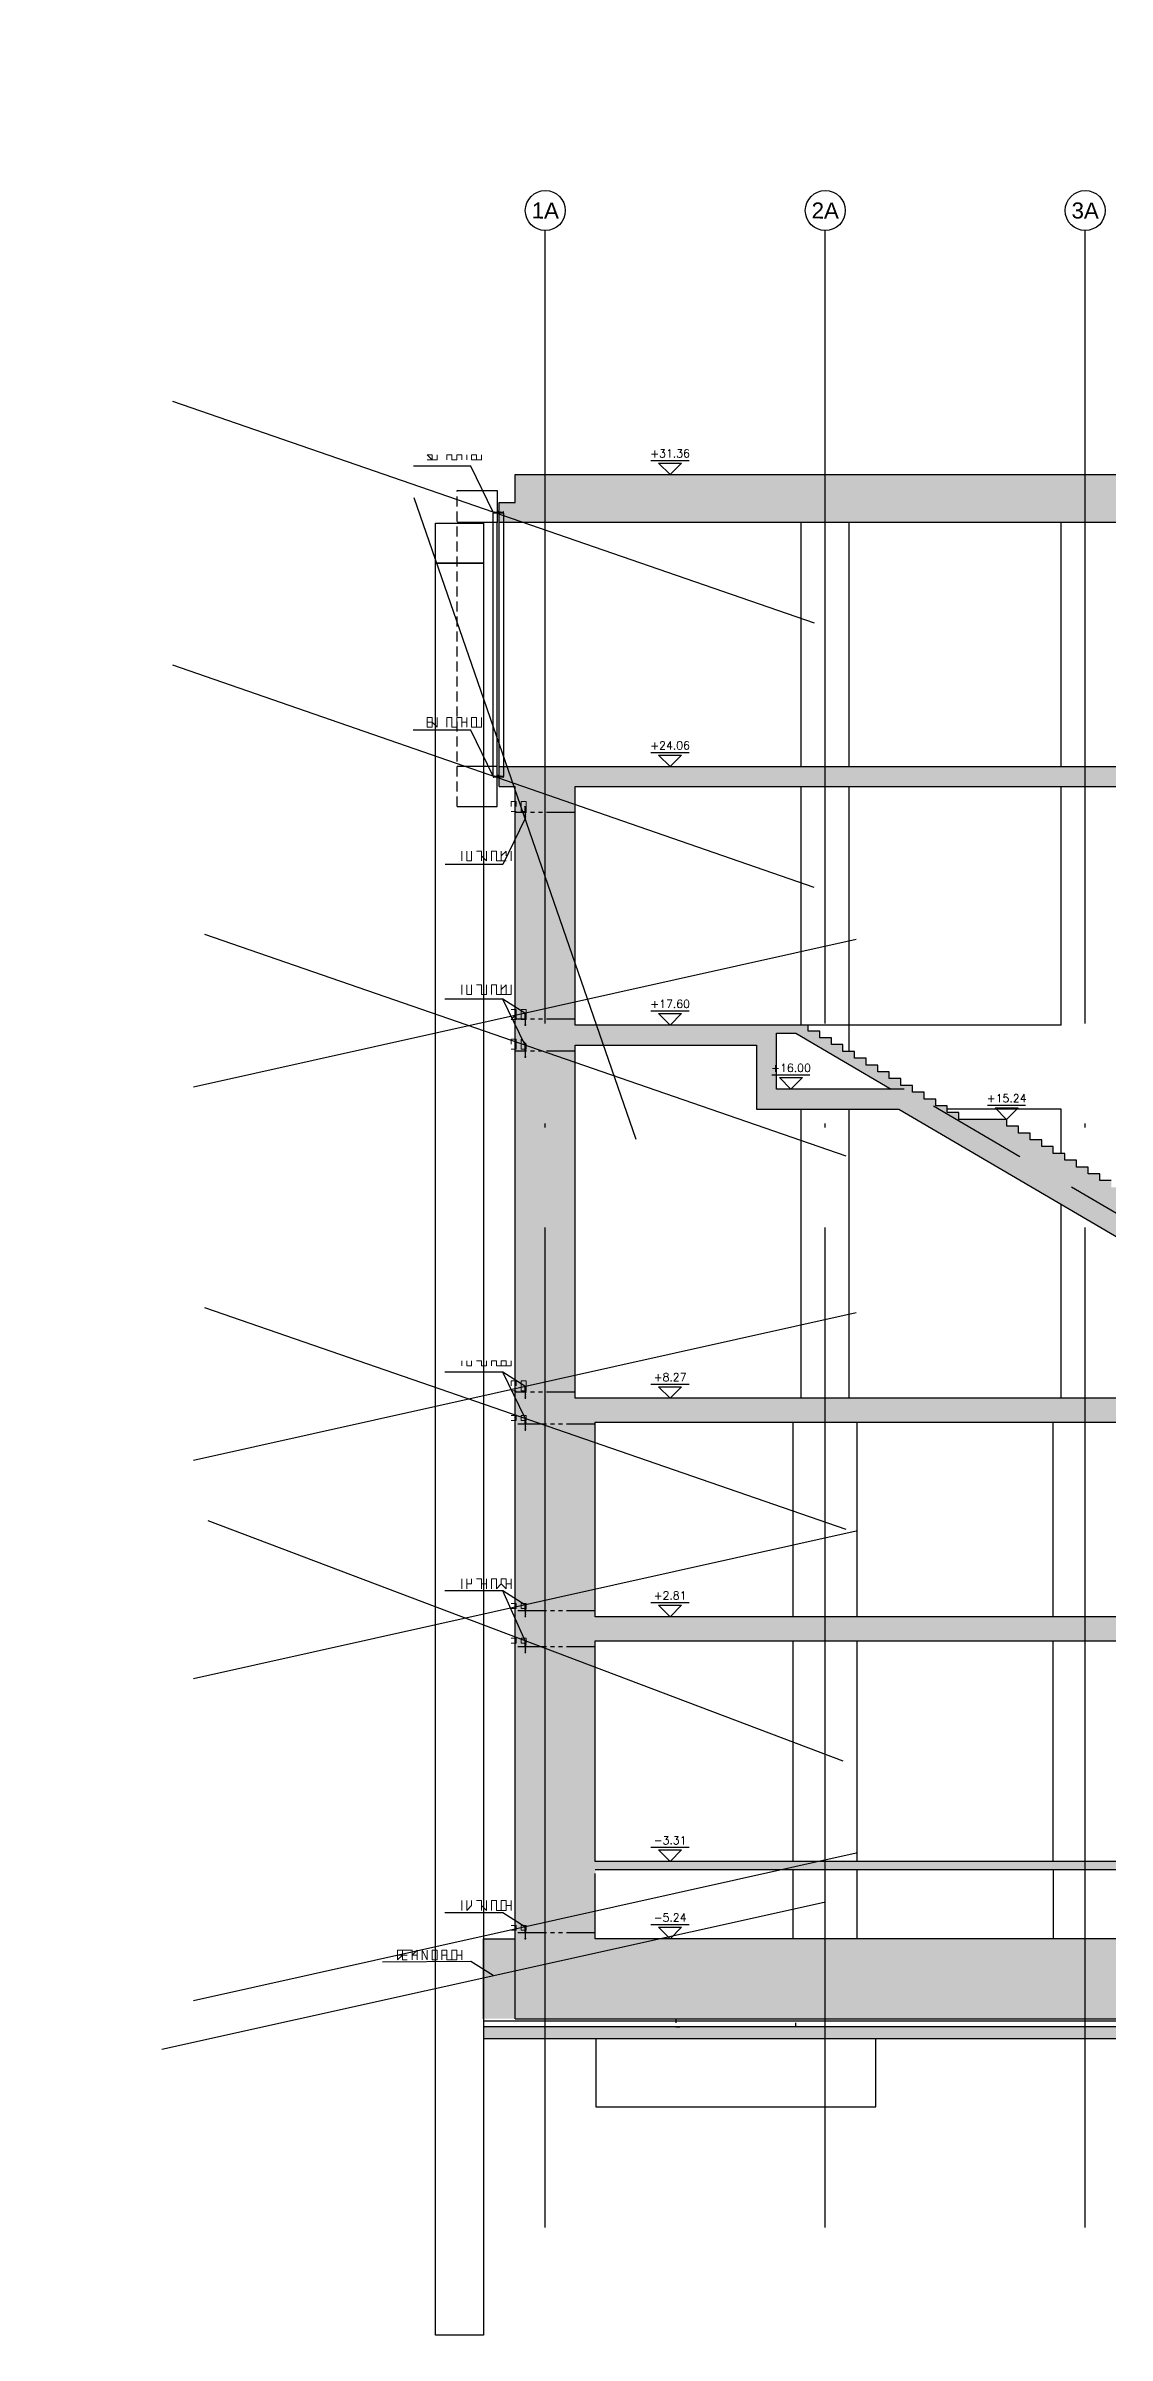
# Model space of a CAD drawing. Header units: millimetres. Extents: x 400382 to 401500, y 4543975 to 4544133.
# Drawn here: x 401208.7 to 401235.3, y 4544007.9 to 4544065.2 of the extents above; entities that cross this region are included whole.
import ezdxf
from ezdxf.enums import TextEntityAlignment as Align

# ---------------------------------------------------------------- set-up
doc = ezdxf.new("R2010")
doc.units = ezdxf.units.MM
for name, pattern in [('ACAD_ISO05W100', [33, 24, -3, 0, -3, 0, -3]), ('AKS', [3, 2.5, -0.25, 0, -0.25]), ('CIZGI', [0.4, 0.25, -0.15]), ('CONTINU', [0]), ('Dot', [4, 0, -4]), ('HIDDEN', [0.375, 0.25, -0.125]), ('UUC-ST-KAL-I05-101-U-000$0$ACAD_ISO05W100', [33, 24, -3, 0, -3, 0, -3])]:
    doc.linetypes.add(name, pattern=pattern)
for name, color, linetype in [('aks prota', 2, 'AKS'), ('caks prota', 4, 'Continuous'), ('görünüş prota', 4, 'Continuous'), ('inşaat derzi prota', 11, 'Continuous'), ('kesik prota', 2, 'CIZGI'), ('kesit prota', 1, 'Continuous'), ('kesit tarama prota', 252, 'Continuous'), ('kolon tarama prota', 252, 'Continuous'), ('kot prota', 4, 'Continuous'), ('not çizgisi prota', 4, 'Continuous'), ('PRT-CST-rc_level', 6, 'Continuous'), ('PRT-CST-rc_levermark', 4, 'Continuous'), ('st_s_su tutucu', 2, 'Continuous'), ('st_s_ölçü', 4, 'Continuous'), ('taks prota', 7, 'Continuous'), ('UUC-ST-KAL-I05-101-U-000$0$st_s_su tutucu', 2, 'Continuous'), ('ölçü prota', 4, 'Continuous')]:
    doc.layers.add(name, color=color, linetype=linetype)
doc.layers.add('PRT-KD-kazik', color=172, linetype='Continuous', lineweight=25)
doc.styles.add('OLCU', font='romanstw.shx')
doc.styles.add('TAKS', font='Arial Unicode.ttf')
doc.dimstyles.new('1-50', dxfattribs={"dimtxt": 10, "dimasz": 4, "dimexe": 4, "dimexo": 8, "dimgap": 4, "dimtad": 1, "dimdec": 1, "dimrnd": 0.05, "dimzin": 9, "dimdsep": 46, "dimtxsty": 'OLCU', "dimblk1": 'OBLIQUE', "dimblk2": 'OBLIQUE', "dimsah": 1, "dimcen": 2, "dimdle": 4, "dimclrd": 4, "dimclre": 4, "dimclrt": 3, "dimadec": 1, "dimazin": 0, "dimtfac": 1, "dimtdec": 1, "dimtix": 1, "dimtmove": 2, "dimatfit": 3, "dimldrblk": 'OBLIQUE', "dimfxl": 1, "dimtvp": 1, "dimtolj": 1, "dimtzin": 1, "dimarcsym": 0})

# ---------------------------------------------------------------- blocks, each defined once
blk = doc.blocks.new('KOTK5')
at = {"layer": 'PRT-CST-rc_levermark'}
blk.add_line((217, 160), (-213, 160), dxfattribs=at)
blk.add_lwpolyline([(130, 130), (-130, 130), (0, 0)], close=True, dxfattribs=at)
at = {"layer": 'PRT-CST-rc_level', "style": 'OLCU'}
blk.add_attdef('000.00', text='', height=90, dxfattribs=at).set_placement((0, 193), align=Align.CENTER)
blk = doc.blocks.new('_Oblique')
at = {"layer": 'st_s_ölçü', "lineweight": -2}
blk.add_line((-0.5, -0.5), (0.5, 0.5), dxfattribs=at)
blk = doc.blocks.new('D')
at = {"layer": 'st_s_su tutucu', "linetype": 'CONTINU', "ltscale": 0.2}
for p, q in [((-39988, 52508), (-39993, 52508)), ((-39993, 52508), (-39993, 52507)), ((-39993, 52507), (-39991, 52506)), ((-39993, 52449), (-39991, 52450)), ((-39993, 52448), (-39993, 52449)), ((-39988, 52448), (-39993, 52448)), ((-39991, 52499), (-39992, 52499)), ((-39992, 52499), (-39992, 52498)), ((-39992, 52498), (-39991, 52498)), ((-39991, 52489), (-39992, 52489)), ((-39992, 52489), (-39992, 52488)), ((-39992, 52488), (-39991, 52488)), ((-39991, 52479), (-39992, 52479)), ((-39992, 52479), (-39992, 52478)), ((-39992, 52478), (-39991, 52478)), ((-39992, 52468), (-39992, 52469)), ((-39992, 52469), (-39991, 52469)), ((-39991, 52468), (-39992, 52468)), ((-39992, 52458), (-39992, 52459)), ((-39992, 52459), (-39991, 52459)), ((-39991, 52458), (-39992, 52458)), ((-39991, 52506), (-39991, 52499)), ((-39991, 52498), (-39991, 52489)), ((-39991, 52488), (-39991, 52479)), ((-39991, 52469), (-39991, 52478)), ((-39991, 52459), (-39991, 52468)), ((-39991, 52450), (-39991, 52458)), ((-39990, 52506), (-39988, 52507)), ((-39990, 52499), (-39990, 52506)), ((-39989, 52499), (-39990, 52499)), ((-39990, 52489), (-39990, 52498)), ((-39990, 52498), (-39989, 52498)), ((-39989, 52489), (-39990, 52489)), ((-39990, 52479), (-39990, 52488)), ((-39990, 52488), (-39989, 52488)), ((-39989, 52479), (-39990, 52479)), ((-39990, 52478), (-39989, 52478)), ((-39990, 52478), (-39990, 52469)), ((-39990, 52469), (-39989, 52469)), ((-39989, 52468), (-39990, 52468)), ((-39990, 52468), (-39990, 52459)), ((-39990, 52459), (-39989, 52459)), ((-39989, 52458), (-39990, 52458)), ((-39990, 52458), (-39990, 52450)), ((-39990, 52450), (-39988, 52449)), ((-39989, 52498), (-39989, 52499)), ((-39989, 52488), (-39989, 52489)), ((-39989, 52478), (-39989, 52479)), ((-39989, 52469), (-39989, 52468)), ((-39989, 52459), (-39989, 52458)), ((-39988, 52507), (-39988, 52508)), ((-39988, 52449), (-39988, 52448))]:
    blk.add_line(p, q, dxfattribs=at)

msp = doc.modelspace()

# ---------------------------------------------------------------- hatches: boundary and pattern name
at = {"layer": 'kesit tarama prota'}
h = msp.add_hatch(color=256, dxfattribs=at)
h.dxf.hatch_style = 1
h.paths.add_polyline_path([(401220.455, 4544054.451), (401220.455, 4544053.751), (401220.055, 4544053.751), (401220.055, 4544053.251), (401278.525, 4544053.251), (401278.525, 4544054.451)])
h = msp.add_hatch(color=256, dxfattribs=at)
h.dxf.hatch_style = 1
h.paths.add_polyline_path([(401222.455, 4544030.761), (401236.855, 4544030.761), (401236.855, 4544031.361), (401221.955, 4544031.361), (401221.955, 4544040.191), (401226.488, 4544040.191), (401226.488, 4544038.591), (401230.045, 4544038.591), (401242.379, 4544031.361), (401239.055, 4544031.361), (401239.055, 4544030.761), (401241.105, 4544030.761), (401241.105, 4544030.359), (401243.553, 4544030.36), (401243.553, 4544031.361), (401243.367, 4544031.361), (401241.487, 4544032.464), (401241.487, 4544033.371), (401242.342, 4544033.371), (401245.209, 4544031.69), (401245.209, 4544031.36), (401245.074, 4544031.36), (401245.074, 4544030.861), (401257.129, 4544023.901), (401261.201, 4544023.901), (401261.201, 4544025.301), (401263.055, 4544025.301), (401263.055, 4544025.901), (401257.567, 4544025.901), (401257.567, 4544025.701), (401257.267, 4544025.701), (401257.267, 4544026.091), (401256.977, 4544026.091), (401256.977, 4544026.261), (401256.687, 4544026.261), (401256.687, 4544026.431), (401256.397, 4544026.431), (401256.397, 4544026.601), (401256.107, 4544026.601), (401256.107, 4544026.771), (401255.817, 4544026.771), (401255.817, 4544026.941), (401255.527, 4544026.941), (401255.527, 4544027.111), (401255.237, 4544027.111), (401255.237, 4544027.281), (401254.947, 4544027.281), (401254.947, 4544027.451), (401254.657, 4544027.451), (401254.657, 4544027.621), (401254.367, 4544027.621), (401254.367, 4544027.791), (401254.077, 4544027.791), (401254.077, 4544027.961), (401253.787, 4544027.961), (401253.787, 4544028.131), (401253.497, 4544028.131), (401253.497, 4544028.301), (401253.207, 4544028.301), (401253.207, 4544028.471), (401252.007, 4544028.471), (401252.007, 4544028.641), (401251.717, 4544028.641), (401251.717, 4544028.811), (401251.427, 4544028.811), (401251.427, 4544028.981), (401251.137, 4544028.981), (401251.137, 4544029.151), (401250.847, 4544029.151), (401250.847, 4544029.321), (401250.557, 4544029.321), (401250.557, 4544029.491), (401250.267, 4544029.491), (401250.267, 4544029.661), (401249.977, 4544029.661), (401249.977, 4544029.831), (401249.687, 4544029.831), (401249.687, 4544030.001), (401249.397, 4544030.001), (401249.397, 4544030.171), (401249.107, 4544030.171), (401249.107, 4544030.341), (401248.817, 4544030.341), (401248.817, 4544030.511), (401248.527, 4544030.511), (401248.527, 4544030.681), (401248.237, 4544030.681), (401248.237, 4544030.851), (401247.947, 4544030.851), (401247.947, 4544031.021), (401246.747, 4544031.021), (401246.747, 4544031.191), (401246.457, 4544031.191), (401246.457, 4544031.361), (401246.167, 4544031.361), (401246.167, 4544031.531), (401245.877, 4544031.531), (401245.877, 4544031.701), (401245.587, 4544031.701), (401245.587, 4544031.871), (401245.297, 4544031.871), (401245.297, 4544032.041), (401245.007, 4544032.041), (401245.007, 4544032.211), (401244.717, 4544032.211), (401244.717, 4544032.381), (401244.427, 4544032.381), (401244.427, 4544032.551), (401244.137, 4544032.551), (401244.137, 4544032.721), (401243.847, 4544032.721), (401243.847, 4544032.891), (401243.557, 4544032.891), (401243.557, 4544033.061), (401243.267, 4544033.061), (401243.267, 4544033.231), (401242.977, 4544033.231), (401242.977, 4544033.401), (401242.687, 4544033.401), (401242.687, 4544033.571), (401241.487, 4544033.571), (401241.487, 4544033.741), (401241.197, 4544033.741), (401241.197, 4544033.911), (401240.907, 4544033.911), (401240.907, 4544034.081), (401240.617, 4544034.081), (401240.617, 4544034.251), (401240.327, 4544034.251), (401240.327, 4544034.421), (401240.037, 4544034.421), (401240.037, 4544034.591), (401239.747, 4544034.591), (401239.747, 4544034.761), (401239.457, 4544034.761), (401239.457, 4544034.931), (401239.167, 4544034.931), (401239.167, 4544035.101), (401238.877, 4544035.101), (401238.877, 4544035.271), (401238.587, 4544035.271), (401238.587, 4544035.441), (401238.297, 4544035.441), (401238.297, 4544035.611), (401238.007, 4544035.611), (401238.007, 4544035.781), (401237.717, 4544035.781), (401237.717, 4544035.951), (401236.517, 4544035.951), (401236.517, 4544036.121), (401236.227, 4544036.121), (401236.227, 4544036.291), (401235.937, 4544036.291), (401235.937, 4544036.461), (401235.647, 4544036.461), (401235.647, 4544036.631), (401235.357, 4544036.631), (401235.357, 4544036.801), (401235.067, 4544036.801), (401235.067, 4544036.971), (401234.777, 4544036.971), (401234.777, 4544037.141), (401234.487, 4544037.141), (401234.487, 4544037.311), (401234.197, 4544037.311), (401234.197, 4544037.481), (401233.907, 4544037.481), (401233.907, 4544037.651), (401233.617, 4544037.651), (401233.617, 4544037.821), (401233.327, 4544037.821), (401233.327, 4544037.991), (401233.037, 4544037.991), (401233.037, 4544038.161), (401232.747, 4544038.161), (401232.747, 4544038.331), (401231.547, 4544038.331), (401231.547, 4544038.501), (401231.257, 4544038.501), (401231.257, 4544038.671), (401230.967, 4544038.671), (401230.967, 4544038.841), (401230.677, 4544038.841), (401230.677, 4544039.011), (401230.387, 4544039.011), (401230.387, 4544039.181), (401230.097, 4544039.181), (401230.097, 4544039.351), (401229.807, 4544039.351), (401229.807, 4544039.521), (401229.517, 4544039.521), (401229.517, 4544039.691), (401229.227, 4544039.691), (401229.227, 4544039.861), (401228.937, 4544039.861), (401228.937, 4544040.031), (401228.647, 4544040.031), (401228.647, 4544040.201), (401228.357, 4544040.201), (401228.357, 4544040.371), (401228.067, 4544040.371), (401228.067, 4544040.541), (401227.777, 4544040.541), (401227.777, 4544040.691), (401221.955, 4544040.691), (401221.955, 4544046.651), (401236.855, 4544046.651), (401236.855, 4544047.151), (401220.055, 4544047.151), (401220.055, 4544046.651), (401220.455, 4544046.651), (401220.455, 4544015.851), (401236.355, 4544015.851), (401236.355, 4544017.851), (401222.455, 4544017.851), (401222.455, 4544019.581), (401254.798, 4544019.581), (401254.798, 4544017.851), (401255.298, 4544017.851), (401255.298, 4544019.789), (401253.402, 4544020.884), (401253.402, 4544021.641), (401254.257, 4544021.641), (401257.492, 4544019.745), (401257.492, 4544017.851), (401257.792, 4544017.851), (401257.792, 4544019.381), (401258.287, 4544019.381), (401258.287, 4544019.581), (401260.598, 4544019.581), (401260.598, 4544017.851), (401257.855, 4544017.851), (401257.855, 4544015.851), (401262.555, 4544015.851), (401262.555, 4544017.851), (401260.898, 4544017.851), (401260.898, 4544019.481), (401278.525, 4544019.481), (401278.525, 4544019.781), (401258.087, 4544019.781), (401258.087, 4544019.581), (401257.792, 4544019.581), (401257.792, 4544019.971), (401257.502, 4544019.971), (401257.502, 4544020.141), (401257.212, 4544020.141), (401257.212, 4544020.311), (401256.922, 4544020.311), (401256.922, 4544020.481), (401256.632, 4544020.481), (401256.632, 4544020.651), (401256.342, 4544020.651), (401256.342, 4544020.821), (401256.052, 4544020.821), (401256.052, 4544020.991), (401255.762, 4544020.991), (401255.762, 4544021.161), (401255.472, 4544021.161), (401255.472, 4544021.331), (401255.182, 4544021.331), (401255.182, 4544021.501), (401254.892, 4544021.501), (401254.892, 4544021.671), (401254.602, 4544021.671), (401254.602, 4544021.841), (401253.402, 4544021.841), (401253.402, 4544022.011), (401253.112, 4544022.011), (401253.112, 4544022.181), (401252.822, 4544022.181), (401252.822, 4544022.351), (401252.532, 4544022.351), (401252.532, 4544022.521), (401252.242, 4544022.521), (401252.242, 4544022.691), (401251.952, 4544022.691), (401251.952, 4544022.861), (401251.662, 4544022.861), (401251.662, 4544023.031), (401251.372, 4544023.031), (401251.372, 4544023.201), (401251.082, 4544023.201), (401251.082, 4544023.371), (401250.792, 4544023.371), (401250.792, 4544023.541), (401250.502, 4544023.541), (401250.502, 4544023.711), (401250.212, 4544023.711), (401250.212, 4544023.881), (401249.012, 4544023.881), (401249.012, 4544024.051), (401248.722, 4544024.051), (401248.722, 4544024.221), (401248.432, 4544024.221), (401248.432, 4544024.391), (401248.142, 4544024.391), (401248.142, 4544024.561), (401247.852, 4544024.561), (401247.852, 4544024.731), (401247.562, 4544024.731), (401247.562, 4544024.901), (401247.272, 4544024.901), (401247.272, 4544025.071), (401246.982, 4544025.071), (401246.982, 4544025.241), (401246.692, 4544025.241), (401246.692, 4544025.411), (401246.402, 4544025.411), (401246.402, 4544025.581), (401246.112, 4544025.581), (401246.112, 4544025.751), (401245.822, 4544025.751), (401245.822, 4544025.901), (401239.055, 4544025.901), (401239.055, 4544025.301), (401242.855, 4544025.301), (401242.855, 4544023.901), (401247.175, 4544023.901), (401254.311, 4544019.781), (401222.455, 4544019.781), (401222.455, 4544025.301), (401236.855, 4544025.301), (401236.855, 4544025.901), (401222.455, 4544025.901)])
h.paths.add_polyline_path([(401226.988, 4544039.091), (401226.988, 4544040.491), (401227.466, 4544040.491), (401229.855, 4544039.091)], flags=16)
h.paths.add_polyline_path([(401236.517, 4544035.377), (401236.517, 4544035.751), (401237.372, 4544035.751), (401241.187, 4544033.515), (401241.187, 4544032.64)], flags=16)
h.paths.add_polyline_path([(401243.455, 4544025.701), (401245.511, 4544025.701), (401247.309, 4544024.647), (401247.309, 4544024.401), (401243.455, 4544024.401)], flags=16)
h.paths.add_polyline_path([(401246.737, 4544030.479), (401246.737, 4544030.821), (401247.602, 4544030.821), (401251.707, 4544028.415), (401251.707, 4544027.609)], flags=16)
h.paths.add_polyline_path([(401249.012, 4544023.681), (401249.867, 4544023.681), (401253.102, 4544021.785), (401253.102, 4544021.057), (401249.012, 4544023.418)], flags=16)
h.paths.add_polyline_path([(401252.007, 4544028.271), (401252.862, 4544028.271), (401256.967, 4544025.865), (401256.967, 4544024.572), (401252.007, 4544027.436)], flags=16)
h.paths.add_polyline_path([(401257.267, 4544025.501), (401257.767, 4544025.501), (401257.767, 4544025.701), (401260.601, 4544025.701), (401260.601, 4544024.401), (401257.267, 4544024.401)], flags=16)
h = msp.add_hatch(color=256, dxfattribs=at)
h.dxf.hatch_style = 1
h.paths.add_polyline_path([(401220.455, 4544017.851), (401219.655, 4544017.851), (401219.655, 4544015.851), (401220.455, 4544015.851)])
h = msp.add_hatch(dxfattribs=at)
h.set_pattern_fill('AR-CONC', color=253, scale=0.001)
h.set_pattern_definition([(50, (401099.92423, 4544174.59177), (0.18218467, -0.01593909), [0.01905, -0.20955]), (355, (401099.92423, 4544174.59177), (-0.03524342, 0.19105685), [0.01524, -0.16764058]), (100.451445, (401099.93941, 4544174.59044), (0.14694125, 0.17511775), [0.01619001, -0.17809024]), (46.1842, (401099.92423, 4544174.64257), (0.27107904, -0.04204233), [0.028575, -0.314325]), (96.63556, (401099.94682, 4544174.63906), (0.23740413, 0.24742612), [0.02428502, -0.2671356]), (351.18415, (401099.92423, 4544174.64257), (0.23740413, 0.24742612), [0.02285997, -0.25145973]), (21, (401099.94963, 4544174.62987), (0.15161439, -0.1022652), [0.01905, -0.20955]), (326, (401099.94963, 4544174.62987), (0.06180203, 0.18418797), [0.01524, -0.16764]), (71.451445, (401099.96226, 4544174.62134), (0.21341642, 0.08192277), [0.01619001, -0.17808994]), (37.5, (401099.92423, 4544174.591766), (0.003088603, 0.084555039), [0, -0.165608, 0, -0.17018, 0, -0.168275]), (7.5, (401099.92423, 4544174.59177), (0.066819663, 0.100180575), [0, -0.097028, 0, -0.161798, 0, -0.064135]), (327.5, (401099.867586, 4544174.591766), (0.135590595, -0.005728744), [0, -0.0635, 0, -0.19812, 0, -0.26289]), (317.5, (401099.84219, 4544174.59177), (0.14812918, 0.02542649), [0, -0.08255, 0, -0.131572, 0, -0.18669])])
h.paths.add_polyline_path([(401267.647, 4544015.651), (401219.655, 4544015.651), (401219.655, 4544015.351), (401267.347, 4544015.351), (401267.347, 4544014.801), (401278.525, 4544014.801), (401278.525, 4544015.101), (401267.647, 4544015.101)])

# ---------------------------------------------------------------- linework, layer by layer
at = {"layer": 'aks prota', "ltscale": 10}
for p, q in [((401221.205, 4544010.629), (401221.205, 4544060.552)), ((401228.205, 4544010.629), (401228.205, 4544060.552)), ((401234.705, 4544010.629), (401234.705, 4544060.552))]:
    msp.add_line(p, q, dxfattribs=at)
at = {"layer": 'caks prota', "ltscale": 0.05}
for centre in [(401221.205, 4544061.052), (401228.205, 4544061.052), (401234.705, 4544061.052)]:
    msp.add_circle(centre, 0.5, dxfattribs=at)
at = {"layer": 'görünüş prota'}
for p, q in [((401227.605, 4544047.151), (401227.605, 4544053.251)), ((401228.805, 4544047.151), (401228.805, 4544053.251)), ((401234.105, 4544047.151), (401234.105, 4544053.251)), ((401227.605, 4544040.691), (401227.605, 4544046.651)), ((401228.805, 4544040.031), (401228.805, 4544046.651)), ((401234.105, 4544040.691), (401234.105, 4544046.651)), ((401227.605, 4544031.361), (401227.605, 4544038.591)), ((401228.805, 4544031.361), (401228.805, 4544038.591)), ((401234.105, 4544031.361), (401234.105, 4544036.211)), ((401227.405, 4544025.901), (401227.405, 4544030.761)), ((401229.005, 4544025.901), (401229.005, 4544030.761)), ((401233.905, 4544025.901), (401233.905, 4544030.761)), ((401227.405, 4544019.781), (401227.405, 4544025.301)), ((401229.005, 4544019.781), (401229.005, 4544025.301)), ((401233.905, 4544019.781), (401233.905, 4544025.301)), ((401227.405, 4544017.851), (401227.405, 4544019.581)), ((401229.005, 4544017.851), (401229.005, 4544019.581)), ((401233.905, 4544019.581), (401233.905, 4544017.851))]:
    msp.add_line(p, q, dxfattribs=at)
for points in [[(401220.055, 4544047.151), (401220.055, 4544053.251)], [(401234.105, 4544040.691), (401227.777, 4544040.691)], [(401234.105, 4544037.481), (401234.105, 4544038.591), (401231.257, 4544038.591)], [(401278.525, 4544015.101), (401267.647, 4544015.101), (401267.647, 4544015.651), (401219.655, 4544015.651)], [(401278.525, 4544014.801), (401267.347, 4544014.801), (401267.347, 4544015.351), (401219.655, 4544015.351)], [(401222.472, 4544015.351), (401222.472, 4544013.651), (401229.472, 4544013.651), (401229.472, 4544015.351)]]:
    msp.add_lwpolyline(points, dxfattribs=at)
at = {"layer": 'görünüş prota', "color": 4, "linetype": 'Dot'}
msp.add_lwpolyline([(401224.472, 4544015.851), (401224.472, 4544015.651), (401227.472, 4544015.651), (401227.472, 4544015.851)], dxfattribs=at)
at = {"layer": 'inşaat derzi prota', "linetype": 'ACAD_ISO05W100', "ltscale": 0.03}
for points in [[(401221.955, 4544046.001), (401220.455, 4544046.001)], [(401221.955, 4544040.841), (401220.455, 4544040.841)], [(401221.955, 4544040.041), (401220.455, 4544040.041)], [(401221.955, 4544031.511), (401220.455, 4544031.511)], [(401222.455, 4544030.711), (401220.455, 4544030.711)], [(401222.455, 4544026.051), (401220.455, 4544026.051)], [(401222.455, 4544025.151), (401220.455, 4544025.151)], [(401222.455, 4544018.001), (401220.455, 4544018.001)]]:
    msp.add_lwpolyline(points, dxfattribs=at)
at = {"layer": 'kesik prota', "ltscale": 10}
msp.add_lwpolyline([(401236.517, 4544035.377), (401230.181, 4544039.091), (401229.855, 4544039.091)], dxfattribs=at)
at = {"layer": 'kesit prota', "color": 1}
for p, q in [((401220.455, 4544054.451), (401278.525, 4544054.451)), ((401220.055, 4544046.651), (401220.055, 4544047.151)), ((401220.055, 4544047.151), (401236.855, 4544047.151)), ((401220.055, 4544046.651), (401220.455, 4544046.651)), ((401220.455, 4544015.851), (401220.455, 4544046.651)), ((401221.955, 4544046.651), (401236.855, 4544046.651)), ((401222.455, 4544017.851), (401222.455, 4544019.481))]:
    msp.add_line(p, q, dxfattribs=at)
at = {"layer": 'kesit prota'}
msp.add_lwpolyline([(401278.525, 4544053.251), (401220.055, 4544053.251), (401220.055, 4544053.751), (401220.455, 4544053.751), (401220.455, 4544054.451)], dxfattribs=at)
at = {"layer": 'kesit prota', "color": 1}
for points in [[(401235.357, 4544036.801), (401235.067, 4544036.801), (401235.067, 4544036.971), (401234.777, 4544036.971), (401234.777, 4544037.141), (401234.487, 4544037.141), (401234.487, 4544037.311), (401234.197, 4544037.311), (401234.197, 4544037.481), (401233.907, 4544037.481), (401233.907, 4544037.651), (401233.617, 4544037.651), (401233.617, 4544037.821), (401233.327, 4544037.821), (401233.327, 4544037.991), (401233.037, 4544037.991), (401233.037, 4544038.161), (401232.747, 4544038.161), (401232.747, 4544038.331), (401231.547, 4544038.331), (401231.547, 4544038.501), (401231.257, 4544038.501), (401231.257, 4544038.671), (401230.967, 4544038.671), (401230.967, 4544038.841), (401230.677, 4544038.841), (401230.677, 4544039.011), (401230.387, 4544039.011), (401230.387, 4544039.181), (401230.097, 4544039.181), (401230.097, 4544039.351), (401229.807, 4544039.351), (401229.807, 4544039.521), (401229.517, 4544039.521), (401229.517, 4544039.691), (401229.227, 4544039.691), (401229.227, 4544039.861), (401228.937, 4544039.861), (401228.937, 4544040.031), (401228.647, 4544040.031), (401228.647, 4544040.201), (401228.357, 4544040.201), (401228.357, 4544040.371), (401228.067, 4544040.371), (401228.067, 4544040.541), (401227.777, 4544040.541), (401227.777, 4544040.691), (401221.955, 4544040.691), (401221.955, 4544046.651)], [(401221.955, 4544031.361), (401221.955, 4544040.191), (401226.488, 4544040.191), (401226.488, 4544038.591), (401230.045, 4544038.591), (401242.379, 4544031.361), (401239.055, 4544031.361), (401239.055, 4544030.761), (401241.105, 4544030.761), (401241.105, 4544030.359), (401243.553, 4544030.36)], [(401222.455, 4544025.901), (401222.455, 4544030.761), (401236.855, 4544030.761), (401236.855, 4544031.361), (401221.955, 4544031.361)], [(401236.855, 4544025.901), (401222.455, 4544025.901)], [(401254.311, 4544019.781), (401222.455, 4544019.781), (401222.455, 4544025.301), (401236.855, 4544025.301)], [(401222.455, 4544019.581), (401254.798, 4544019.581), (401254.798, 4544017.851)], [(401219.655, 4544015.851), (401219.655, 4544015.851), (401219.655, 4544017.851), (401220.455, 4544017.851)], [(401220.455, 4544015.851), (401236.355, 4544015.851), (401236.355, 4544017.851), (401222.455, 4544017.851)]]:
    msp.add_lwpolyline(points, dxfattribs=at)
at = {"layer": 'kesit prota'}
msp.add_lwpolyline([(401229.855, 4544039.091), (401226.988, 4544039.091), (401226.988, 4544040.491), (401227.466, 4544040.491)], close=True, dxfattribs=at)
at = {"layer": 'kolon tarama prota'}
for points in [[(401219.004, 4544054.051), (401220.005, 4544054.051), (401220.005, 4544053.251), (401219.004, 4544053.251)], [(401220.005, 4544047.151), (401220.005, 4544053.251)], [(401219.004, 4544046.151), (401220.005, 4544046.151), (401220.005, 4544047.151), (401219.004, 4544047.151)]]:
    msp.add_lwpolyline(points, dxfattribs=at)
at = {"layer": 'kolon tarama prota', "linetype": 'HIDDEN'}
msp.add_lwpolyline([(401219.004, 4544046.151), (401219.004, 4544054.051)], dxfattribs=at)
at = {"layer": 'PRT-KD-kazik', "color": 3}
for points in [[(401218.455, 4544053.239), (401219.655, 4544053.239), (401219.655, 4544052.239), (401218.455, 4544052.239)], [(401218.455, 4544052.239), (401219.655, 4544052.239), (401219.655, 4544007.939), (401218.455, 4544007.939)]]:
    msp.add_lwpolyline(points, close=True, dxfattribs=at)
at = {"layer": 'st_s_ölçü', "color": 6, "lineweight": 0}
for points in [[(401218.373, 4544054.942), (401218.249, 4544054.942), (401218.373, 4544054.818), (401218.249, 4544054.818)], [(401218.373, 4544054.942), (401218.373, 4544054.818), (401218.497, 4544054.818), (401218.497, 4544054.942)], [(401218.744, 4544054.942), (401218.744, 4544054.818)], [(401218.744, 4544054.942), (401218.868, 4544054.942)], [(401218.868, 4544054.942), (401218.868, 4544054.818), (401218.992, 4544054.818), (401218.992, 4544054.942)], [(401218.992, 4544054.942), (401219.115, 4544054.942)], [(401219.115, 4544054.942), (401219.115, 4544054.818)], [(401219.487, 4544054.942), (401219.363, 4544054.942), (401219.363, 4544054.818), (401219.487, 4544054.818)], [(401219.487, 4544054.942), (401219.487, 4544054.818), (401219.61, 4544054.818), (401219.61, 4544054.942)], [(401218.373, 4544048.383), (401218.249, 4544048.383), (401218.249, 4544048.259), (401218.373, 4544048.259), (401218.373, 4544048.135), (401218.249, 4544048.135), (401218.249, 4544048.259)], [(401218.373, 4544048.383), (401218.373, 4544048.259), (401218.497, 4544048.135), (401218.497, 4544048.259), (401218.497, 4544048.383)], [(401218.744, 4544048.383), (401218.744, 4544048.135)], [(401218.744, 4544048.383), (401218.868, 4544048.383)], [(401218.868, 4544048.383), (401218.868, 4544048.259), (401218.868, 4544048.135), (401218.992, 4544048.135), (401218.992, 4544048.259), (401218.992, 4544048.383)], [(401218.992, 4544048.383), (401219.115, 4544048.383)], [(401219.115, 4544048.383), (401219.115, 4544048.135)], [(401219.115, 4544048.383), (401219.115, 4544048.259), (401219.239, 4544048.259), (401219.239, 4544048.135), (401219.239, 4544048.259), (401219.239, 4544048.383)], [(401219.487, 4544048.383), (401219.363, 4544048.383), (401219.363, 4544048.259), (401219.363, 4544048.135), (401219.487, 4544048.135), (401219.487, 4544048.259)], [(401219.487, 4544048.383), (401219.487, 4544048.259), (401219.487, 4544048.135), (401219.61, 4544048.135), (401219.61, 4544048.259), (401219.61, 4544048.383)], [(401220.353, 4544046.155), (401220.353, 4544046.279), (401220.477, 4544046.279), (401220.477, 4544046.155)], [(401219.115, 4544044.917), (401219.115, 4544045.041), (401219.115, 4544044.917), (401219.115, 4544044.794)], [(401219.239, 4544045.041), (401219.239, 4544044.917), (401219.239, 4544044.794), (401219.363, 4544044.794), (401219.363, 4544044.917), (401219.363, 4544045.041)], [(401219.487, 4544045.041), (401219.61, 4544045.041)], [(401219.61, 4544045.041), (401219.61, 4544044.794)], [(401219.61, 4544045.041), (401219.61, 4544044.917), (401219.734, 4544044.794), (401219.734, 4544044.917), (401219.734, 4544045.041)], [(401219.858, 4544045.041), (401219.858, 4544044.794)], [(401219.858, 4544045.041), (401219.982, 4544045.041)], [(401219.982, 4544045.041), (401219.982, 4544044.917), (401219.982, 4544044.794), (401220.105, 4544044.794), (401220.105, 4544044.917), (401220.105, 4544045.041)], [(401220.229, 4544044.917), (401220.229, 4544045.041), (401220.105, 4544044.917), (401220.105, 4544044.794), (401220.229, 4544044.794)], [(401219.115, 4544041.576), (401219.115, 4544041.7), (401219.115, 4544041.576), (401219.115, 4544041.452)], [(401219.239, 4544041.7), (401219.239, 4544041.452), (401219.363, 4544041.452), (401219.363, 4544041.7)], [(401219.487, 4544041.7), (401219.61, 4544041.7)], [(401219.61, 4544041.7), (401219.61, 4544041.452)], [(401219.61, 4544041.7), (401219.61, 4544041.452), (401219.734, 4544041.452), (401219.734, 4544041.7)], [(401219.858, 4544041.7), (401219.858, 4544041.452)], [(401219.858, 4544041.7), (401219.982, 4544041.7)], [(401219.982, 4544041.7), (401219.982, 4544041.452), (401220.105, 4544041.452), (401220.105, 4544041.7)], [(401220.229, 4544041.576), (401220.229, 4544041.7), (401220.105, 4544041.576), (401220.105, 4544041.452), (401220.229, 4544041.452)], [(401220.229, 4544041.7), (401220.229, 4544041.452), (401220.353, 4544041.452), (401220.353, 4544041.7)], [(401220.353, 4544041.081), (401220.477, 4544041.081), (401220.477, 4544040.957)], [(401220.477, 4544040.957), (401220.477, 4544040.833)], [(401220.724, 4544040.957), (401220.724, 4544040.833)], [(401220.353, 4544040.215), (401220.353, 4544040.338), (401220.477, 4544040.338), (401220.477, 4544040.215), (401220.477, 4544040.091)], [(401219.115, 4544032.294), (401219.115, 4544032.17)], [(401219.239, 4544032.294), (401219.239, 4544032.17), (401219.363, 4544032.17), (401219.363, 4544032.294)], [(401219.487, 4544032.294), (401219.61, 4544032.294)], [(401219.61, 4544032.294), (401219.61, 4544032.17)], [(401219.61, 4544032.294), (401219.61, 4544032.17), (401219.734, 4544032.17), (401219.734, 4544032.294)], [(401219.858, 4544032.294), (401219.858, 4544032.17)], [(401219.858, 4544032.294), (401219.982, 4544032.294)], [(401219.982, 4544032.294), (401219.982, 4544032.17), (401220.105, 4544032.17), (401220.105, 4544032.294)], [(401220.229, 4544032.294), (401220.105, 4544032.294), (401220.105, 4544032.17), (401220.229, 4544032.17)], [(401220.229, 4544032.294), (401220.229, 4544032.17), (401220.353, 4544032.17), (401220.353, 4544032.294)], [(401220.353, 4544031.675), (401220.353, 4544031.799), (401220.477, 4544031.799), (401220.477, 4544031.675)], [(401220.353, 4544030.933), (401220.477, 4544030.933), (401220.477, 4544030.809)], [(401219.115, 4544026.849), (401219.115, 4544026.725), (401219.115, 4544026.601), (401219.115, 4544026.725)], [(401219.239, 4544026.849), (401219.239, 4544026.725), (401219.239, 4544026.601), (401219.239, 4544026.725), (401219.363, 4544026.725), (401219.363, 4544026.849)], [(401219.487, 4544026.849), (401219.61, 4544026.849)], [(401219.61, 4544026.849), (401219.61, 4544026.601)], [(401219.61, 4544026.849), (401219.61, 4544026.725), (401219.734, 4544026.725), (401219.734, 4544026.601), (401219.734, 4544026.725), (401219.734, 4544026.849)], [(401219.858, 4544026.849), (401219.858, 4544026.601)], [(401219.858, 4544026.849), (401219.982, 4544026.849)], [(401219.982, 4544026.849), (401219.982, 4544026.725), (401219.982, 4544026.601), (401220.105, 4544026.725), (401220.105, 4544026.849)], [(401220.229, 4544026.849), (401220.105, 4544026.849), (401220.105, 4544026.725), (401220.229, 4544026.601), (401220.229, 4544026.725)], [(401220.229, 4544026.849), (401220.229, 4544026.725), (401220.353, 4544026.725), (401220.353, 4544026.601), (401220.353, 4544026.725), (401220.353, 4544026.849)], [(401220.353, 4544026.23), (401220.477, 4544026.23), (401220.477, 4544026.106)], [(401220.353, 4544025.363), (401220.477, 4544025.363), (401220.477, 4544025.24)], [(401219.115, 4544018.804), (401219.115, 4544018.68), (401219.115, 4544018.557), (401219.115, 4544018.68)], [(401219.239, 4544018.804), (401219.239, 4544018.68), (401219.239, 4544018.557), (401219.363, 4544018.68), (401219.363, 4544018.804)], [(401219.487, 4544018.804), (401219.61, 4544018.804)], [(401219.61, 4544018.804), (401219.61, 4544018.557)], [(401219.61, 4544018.804), (401219.61, 4544018.68), (401219.734, 4544018.557), (401219.734, 4544018.68), (401219.734, 4544018.804)], [(401219.858, 4544018.804), (401219.858, 4544018.557)], [(401219.858, 4544018.804), (401219.982, 4544018.804)], [(401219.982, 4544018.804), (401219.982, 4544018.68), (401219.982, 4544018.557), (401220.105, 4544018.557), (401220.105, 4544018.68), (401220.105, 4544018.804)], [(401220.229, 4544018.804), (401220.105, 4544018.804), (401220.105, 4544018.68), (401220.105, 4544018.557), (401220.229, 4544018.557), (401220.229, 4544018.68)], [(401220.229, 4544018.804), (401220.229, 4544018.68), (401220.353, 4544018.68), (401220.353, 4544018.557), (401220.353, 4544018.68), (401220.353, 4544018.804)], [(401220.353, 4544018.185), (401220.477, 4544018.185), (401220.477, 4544018.062)], [(401217.507, 4544017.319), (401217.507, 4544017.567), (401217.63, 4544017.567), (401217.63, 4544017.443), (401217.507, 4544017.443)], [(401217.63, 4544017.319), (401217.63, 4544017.567), (401217.754, 4544017.567)], [(401217.754, 4544017.567), (401217.878, 4544017.567)], [(401217.878, 4544017.567), (401217.878, 4544017.319)], [(401218.125, 4544017.319), (401218.125, 4544017.567), (401218.249, 4544017.319), (401218.249, 4544017.567)], [(401218.744, 4544017.567), (401218.744, 4544017.319), (401218.868, 4544017.319)], [(401218.992, 4544017.567), (401218.868, 4544017.567), (401218.868, 4544017.443), (401218.868, 4544017.319), (401218.992, 4544017.319), (401218.992, 4544017.443)], [(401218.992, 4544017.567), (401218.992, 4544017.443), (401219.115, 4544017.443), (401219.115, 4544017.319), (401219.115, 4544017.443), (401219.115, 4544017.567)], [(401217.507, 4544017.443), (401217.63, 4544017.443), (401217.507, 4544017.319)], [(401217.63, 4544017.443), (401217.754, 4544017.443)], [(401217.63, 4544017.319), (401217.754, 4544017.319)]]:
    msp.add_lwpolyline(points, dxfattribs=at)
for points in [[(401219.239, 4544054.942), (401219.239, 4544054.818), (401219.239, 4544054.942)], [(401220.601, 4544046.031), (401220.601, 4544046.279), (401220.724, 4544046.279), (401220.724, 4544046.155), (401220.724, 4544046.031), (401220.601, 4544046.031)], [(401220.477, 4544046.031), (401220.353, 4544046.031), (401220.477, 4544046.031)], [(401220.353, 4544045.041), (401220.353, 4544044.917), (401220.353, 4544044.794), (401220.353, 4544044.917), (401220.353, 4544045.041)], [(401220.601, 4544040.833), (401220.601, 4544041.081), (401220.724, 4544041.081), (401220.724, 4544040.957), (401220.724, 4544040.833), (401220.601, 4544040.833)], [(401220.477, 4544040.957), (401220.353, 4544040.833), (401220.477, 4544040.833), (401220.477, 4544040.957)], [(401220.477, 4544040.091), (401220.353, 4544040.091), (401220.477, 4544040.091)], [(401220.601, 4544040.091), (401220.601, 4544040.338), (401220.724, 4544040.215), (401220.724, 4544040.091), (401220.601, 4544040.091)], [(401220.477, 4544031.551), (401220.353, 4544031.551), (401220.477, 4544031.551)], [(401220.601, 4544031.551), (401220.601, 4544031.799), (401220.724, 4544031.799), (401220.724, 4544031.675), (401220.724, 4544031.551), (401220.601, 4544031.551)], [(401220.477, 4544030.809), (401220.353, 4544030.809), (401220.477, 4544030.809)], [(401220.601, 4544030.809), (401220.601, 4544030.933), (401220.724, 4544030.933), (401220.724, 4544030.809), (401220.601, 4544030.809)], [(401220.601, 4544026.106), (401220.601, 4544026.23), (401220.724, 4544026.23), (401220.724, 4544026.106), (401220.601, 4544026.106)], [(401220.477, 4544026.106), (401220.353, 4544026.106), (401220.477, 4544026.106)], [(401220.477, 4544025.24), (401220.353, 4544025.24), (401220.477, 4544025.24)], [(401220.601, 4544025.24), (401220.601, 4544025.363), (401220.724, 4544025.363), (401220.724, 4544025.24), (401220.601, 4544025.24)], [(401220.601, 4544018.062), (401220.601, 4544018.185), (401220.724, 4544018.185), (401220.724, 4544018.062), (401220.601, 4544018.062)], [(401218.002, 4544017.567), (401217.878, 4544017.443), (401218.002, 4544017.443), (401218.002, 4544017.319), (401218.002, 4544017.443), (401218.002, 4544017.567)], [(401218.373, 4544017.319), (401218.373, 4544017.567), (401218.497, 4544017.567), (401218.497, 4544017.443), (401218.497, 4544017.319), (401218.373, 4544017.319)], [(401218.62, 4544017.567), (401218.62, 4544017.443), (401218.62, 4544017.319), (401218.62, 4544017.443), (401218.744, 4544017.443), (401218.744, 4544017.567), (401218.62, 4544017.567)], [(401220.477, 4544018.062), (401220.353, 4544018.062), (401220.477, 4544018.062)]]:
    msp.add_lwpolyline(points, close=True, dxfattribs=at)
at = {"layer": 'UUC-ST-KAL-I05-101-U-000$0$st_s_su tutucu', "linetype": 'UUC-ST-KAL-I05-101-U-000$0$ACAD_ISO05W100', "ltscale": 0.05}
for points in [[(401220.011, 4544053.521, -0.57735), (401220.013, 4544053.524), (401220.048, 4544053.524, -0.57735), (401220.049, 4544053.521), (401220.038, 4544053.501, 0.57735), (401220.039, 4544053.498), (401220.085, 4544053.498), (401220.085, 4544053.492), (401220.089, 4544053.492), (401220.089, 4544053.498), (401220.122, 4544053.498), (401220.122, 4544053.493), (401220.126, 4544053.493), (401220.126, 4544053.498), (401220.147, 4544053.499), (401220.155, 4544053.486), (401220.161, 4544053.486), (401220.16, 4544053.517), (401220.155, 4544053.517), (401220.147, 4544053.504), (401220.126, 4544053.504), (401220.126, 4544053.509), (401220.122, 4544053.509), (401220.122, 4544053.504), (401220.089, 4544053.504), (401220.089, 4544053.509), (401220.085, 4544053.509), (401220.085, 4544053.504), (401220.047, 4544053.503, -0.57735), (401220.046, 4544053.506), (401220.057, 4544053.526, 0.57735), (401220.055, 4544053.528), (401220.005, 4544053.528, 0.57735), (401220.004, 4544053.526), (401220.015, 4544053.506, -0.57735), (401220.014, 4544053.503), (401219.976, 4544053.503), (401219.976, 4544053.509), (401219.972, 4544053.509), (401219.972, 4544053.503), (401219.939, 4544053.503), (401219.939, 4544053.509), (401219.935, 4544053.509), (401219.935, 4544053.503), (401219.914, 4544053.503), (401219.906, 4544053.516), (401219.9, 4544053.516), (401219.901, 4544053.485), (401219.906, 4544053.485), (401219.914, 4544053.498), (401219.935, 4544053.498), (401219.935, 4544053.492), (401219.939, 4544053.492), (401219.939, 4544053.498), (401219.972, 4544053.498), (401219.972, 4544053.492), (401219.976, 4544053.492), (401219.976, 4544053.498), (401220.022, 4544053.498, 0.57735), (401220.023, 4544053.501)], [(401220.011, 4544046.921, -0.57735), (401220.013, 4544046.924), (401220.048, 4544046.924, -0.57735), (401220.049, 4544046.921), (401220.038, 4544046.901, 0.57735), (401220.039, 4544046.898), (401220.085, 4544046.898), (401220.085, 4544046.892), (401220.089, 4544046.892), (401220.089, 4544046.898), (401220.122, 4544046.898), (401220.122, 4544046.893), (401220.126, 4544046.893), (401220.126, 4544046.898), (401220.147, 4544046.899), (401220.155, 4544046.886), (401220.161, 4544046.886), (401220.16, 4544046.917), (401220.155, 4544046.917), (401220.147, 4544046.904), (401220.126, 4544046.904), (401220.126, 4544046.909), (401220.122, 4544046.909), (401220.122, 4544046.904), (401220.089, 4544046.904), (401220.089, 4544046.909), (401220.085, 4544046.909), (401220.085, 4544046.904), (401220.047, 4544046.903, -0.57735), (401220.046, 4544046.906), (401220.057, 4544046.926, 0.57735), (401220.055, 4544046.928), (401220.005, 4544046.928, 0.57735), (401220.004, 4544046.926), (401220.015, 4544046.906, -0.57735), (401220.014, 4544046.903), (401219.976, 4544046.903), (401219.976, 4544046.909), (401219.972, 4544046.909), (401219.972, 4544046.903), (401219.939, 4544046.903), (401219.939, 4544046.909), (401219.935, 4544046.909), (401219.935, 4544046.903), (401219.914, 4544046.903), (401219.906, 4544046.916), (401219.9, 4544046.916), (401219.901, 4544046.885), (401219.906, 4544046.885), (401219.914, 4544046.898), (401219.935, 4544046.898), (401219.935, 4544046.892), (401219.939, 4544046.892), (401219.939, 4544046.898), (401219.972, 4544046.898), (401219.972, 4544046.892), (401219.976, 4544046.892), (401219.976, 4544046.898), (401220.022, 4544046.898, 0.57735), (401220.023, 4544046.901)]]:
    msp.add_lwpolyline(points, format="xyb", close=True, dxfattribs=at)
at = {"layer": 'UUC-ST-KAL-I05-101-U-000$0$st_s_su tutucu', "linetype": 'UUC-ST-KAL-I05-101-U-000$0$ACAD_ISO05W100'}
for points in [[(401219.9, 4544046.916), (401219.901, 4544053.485)], [(401220.161, 4544053.486), (401220.16, 4544046.901)]]:
    msp.add_lwpolyline(points, dxfattribs=at)
at = {"layer": 'ölçü prota'}
msp.add_lwpolyline([(401219.655, 4544015.801), (401267.797, 4544015.801), (401267.797, 4544015.251), (401278.525, 4544015.251)], dxfattribs=at)

# ---------------------------------------------------------------- block references
at = {"layer": 'kot prota', "linetype": 'CONTINU', "ltscale": 0.1}
ref = msp.add_blockref('KOTK5', (401224.325, 4544054.451), dxfattribs=dict(at, xscale=-0.002222222222222222, yscale=0.002222222222222222, zscale=0.002222222222222222))
ref.add_attrib('000.00', '+31.36', dxfattribs={"layer": 'PRT-CST-rc_level', "height": 0.2, "style": 'OLCU'}).set_placement((401224.325, 4544054.88), align=Align.CENTER)
ref = msp.add_blockref('KOTK5', (401224.325, 4544047.151), dxfattribs=dict(at, xscale=-0.002222222222222222, yscale=0.002222222222222222, zscale=0.002222222222222222))
ref.add_attrib('000.00', '+24.06', dxfattribs={"layer": 'PRT-CST-rc_level', "height": 0.2, "style": 'OLCU'}).set_placement((401224.325, 4544047.58), align=Align.CENTER)
ref = msp.add_blockref('KOTK5', (401224.325, 4544040.691), dxfattribs=dict(at, xscale=-0.002222222222222222, yscale=0.002222222222222222, zscale=0.002222222222222222))
ref.add_attrib('000.00', '+17.60', dxfattribs={"layer": 'PRT-CST-rc_level', "height": 0.2, "style": 'OLCU'}).set_placement((401224.325, 4544041.12), align=Align.CENTER)
ref = msp.add_blockref('KOTK5', (401227.348, 4544039.091), dxfattribs=dict(at, xscale=-0.002222222222222222, yscale=0.002222222222222222, zscale=0.002222222222222222))
ref.add_attrib('000.00', '+16.00', dxfattribs={"layer": 'PRT-CST-rc_level', "height": 0.2, "style": 'OLCU'}).set_placement((401227.348, 4544039.52), align=Align.CENTER)
ref = msp.add_blockref('KOTK5', (401232.74, 4544038.331), dxfattribs=dict(at, xscale=-0.002222222222222222, yscale=0.002222222222222222, zscale=0.002222222222222222))
ref.add_attrib('000.00', '+15.24', dxfattribs={"layer": 'PRT-CST-rc_level', "height": 0.2, "style": 'OLCU'}).set_placement((401232.74, 4544038.76), align=Align.CENTER)
ref = msp.add_blockref('KOTK5', (401224.325, 4544031.361), dxfattribs=dict(at, xscale=-0.002222222222222222, yscale=0.002222222222222222, zscale=0.002222222222222222))
ref.add_attrib('000.00', '+8.27', dxfattribs={"layer": 'PRT-CST-rc_level', "height": 0.2, "style": 'OLCU'}).set_placement((401224.325, 4544031.79), align=Align.CENTER)
ref = msp.add_blockref('KOTK5', (401224.325, 4544025.901), dxfattribs=dict(at, xscale=-0.002222222222222222, yscale=0.002222222222222222, zscale=0.002222222222222222))
ref.add_attrib('000.00', '+2.81', dxfattribs={"layer": 'PRT-CST-rc_level', "height": 0.2, "style": 'OLCU'}).set_placement((401224.325, 4544026.33), align=Align.CENTER)
ref = msp.add_blockref('KOTK5', (401224.325, 4544019.781), dxfattribs=dict(at, xscale=-0.002222222222222222, yscale=0.002222222222222222, zscale=0.002222222222222222))
ref.add_attrib('000.00', '-3.31', dxfattribs={"layer": 'PRT-CST-rc_level', "height": 0.2, "style": 'OLCU'}).set_placement((401224.325, 4544020.21), align=Align.CENTER)
ref = msp.add_blockref('KOTK5', (401224.325, 4544017.851), dxfattribs=dict(at, xscale=-0.002222222222222222, yscale=0.002222222222222222, zscale=0.002222222222222222))
ref.add_attrib('000.00', '-5.24', dxfattribs={"layer": 'PRT-CST-rc_level', "height": 0.2, "style": 'OLCU'}).set_placement((401224.325, 4544018.28), align=Align.CENTER)
at = {"layer": 'st_s_ölçü', "xscale": 0.004999999999999998, "yscale": 0.004999999999999998, "zscale": 0.004999999999999998, "rotation": 180}
for p in [(401020.754, 4544308.392), (401020.754, 4544303.232), (401020.754, 4544302.432), (401020.754, 4544293.902), (401020.754, 4544293.102), (401020.754, 4544288.442), (401020.754, 4544287.542), (401020.754, 4544280.392)]:
    msp.add_blockref('D', p, dxfattribs=at)

# ---------------------------------------------------------------- texts
at = {"layer": 'taks prota', "style": 'TAKS'}
for s, p in [('1A', (401221.205, 4544061.052)), ('2A', (401228.205, 4544061.052)), ('3A', (401234.705, 4544061.052))]:
    msp.add_text(s, height=0.4, rotation=359.5052, dxfattribs=at).set_placement(p, align=Align.MIDDLE_CENTER)

# ---------------------------------------------------------------- leaders
at = {"layer": 'not çizgisi prota'}
for points in [[(401219.905, 4544053.515), (401219.346, 4544054.665), (401217.908, 4544054.665)], [(401219.9, 4544046.916), (401219.342, 4544048.066), (401217.904, 4544048.066)], [(401220.7, 4544040.191), (401220.141, 4544041.341), (401218.703, 4544041.341)], [(401220.693, 4544040.99), (401220.141, 4544041.341), (401218.691, 4544041.341)], [(401220.7, 4544045.851), (401220.141, 4544044.701), (401218.703, 4544044.701)], [(401220.7, 4544030.861), (401220.141, 4544032.011), (401218.703, 4544032.011)], [(401220.693, 4544031.66), (401220.141, 4544032.011), (401218.691, 4544032.011)], [(401220.705, 4544025.301), (401220.141, 4544026.551), (401218.703, 4544026.551)], [(401220.693, 4544026.2), (401220.141, 4544026.551), (401218.691, 4544026.551)], [(401220.693, 4544018.15), (401220.141, 4544018.501), (401218.691, 4544018.501)], [(401219.897, 4544016.929), (401219.346, 4544017.28), (401217.132, 4544017.268)]]:
    msp.add_leader(points, dimstyle='1-50', override={"dimasz": 12, "dimgap": 4, "dimtad": 0}, dxfattribs=at)

doc.saveas('drawing.dxf')
